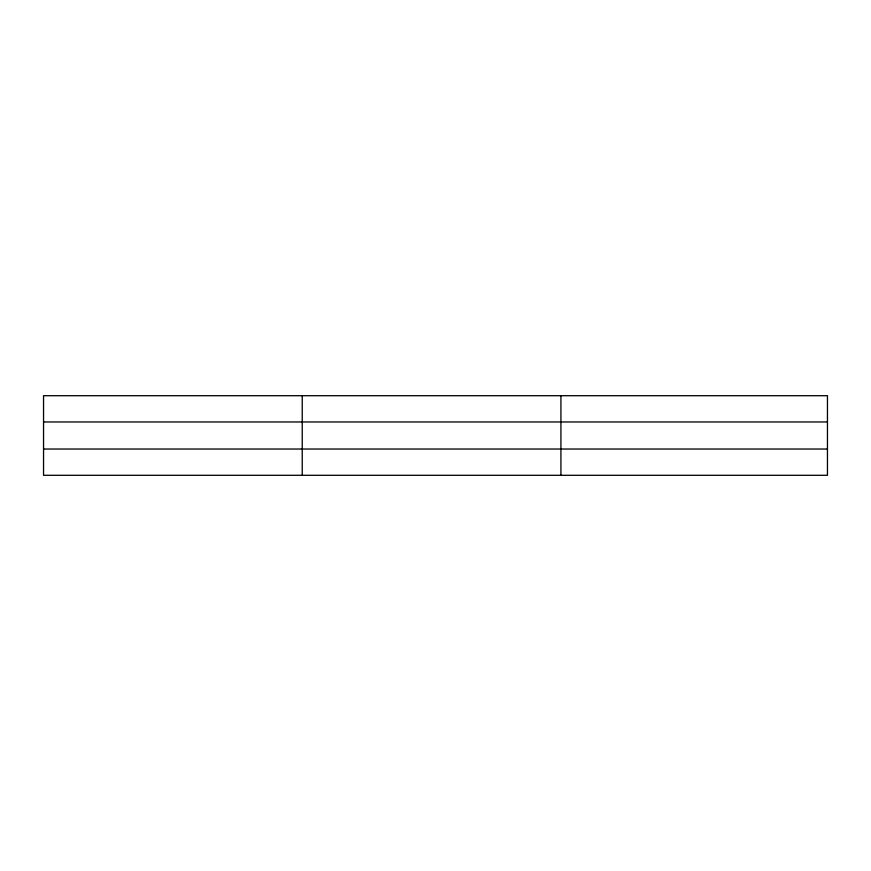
<?xml version="1.0" encoding="UTF-8"?>
<svg xmlns="http://www.w3.org/2000/svg" width="871" height="871" viewBox="0 0 871 871"><rect width="100%" height="100%" fill="white"/><g stroke="black" fill="none" stroke-linecap="round" stroke-linejoin="round"><path stroke-width="1.31" d="M302.237 475.294L302.237 395.706M560.924 475.294L560.924 395.706M827.45 421.967L827.45 395.706L43.55 395.706L43.55 475.294L827.45 475.294L827.45 421.967L43.55 421.967M43.55 449.033L827.45 449.033"/></g></svg>
